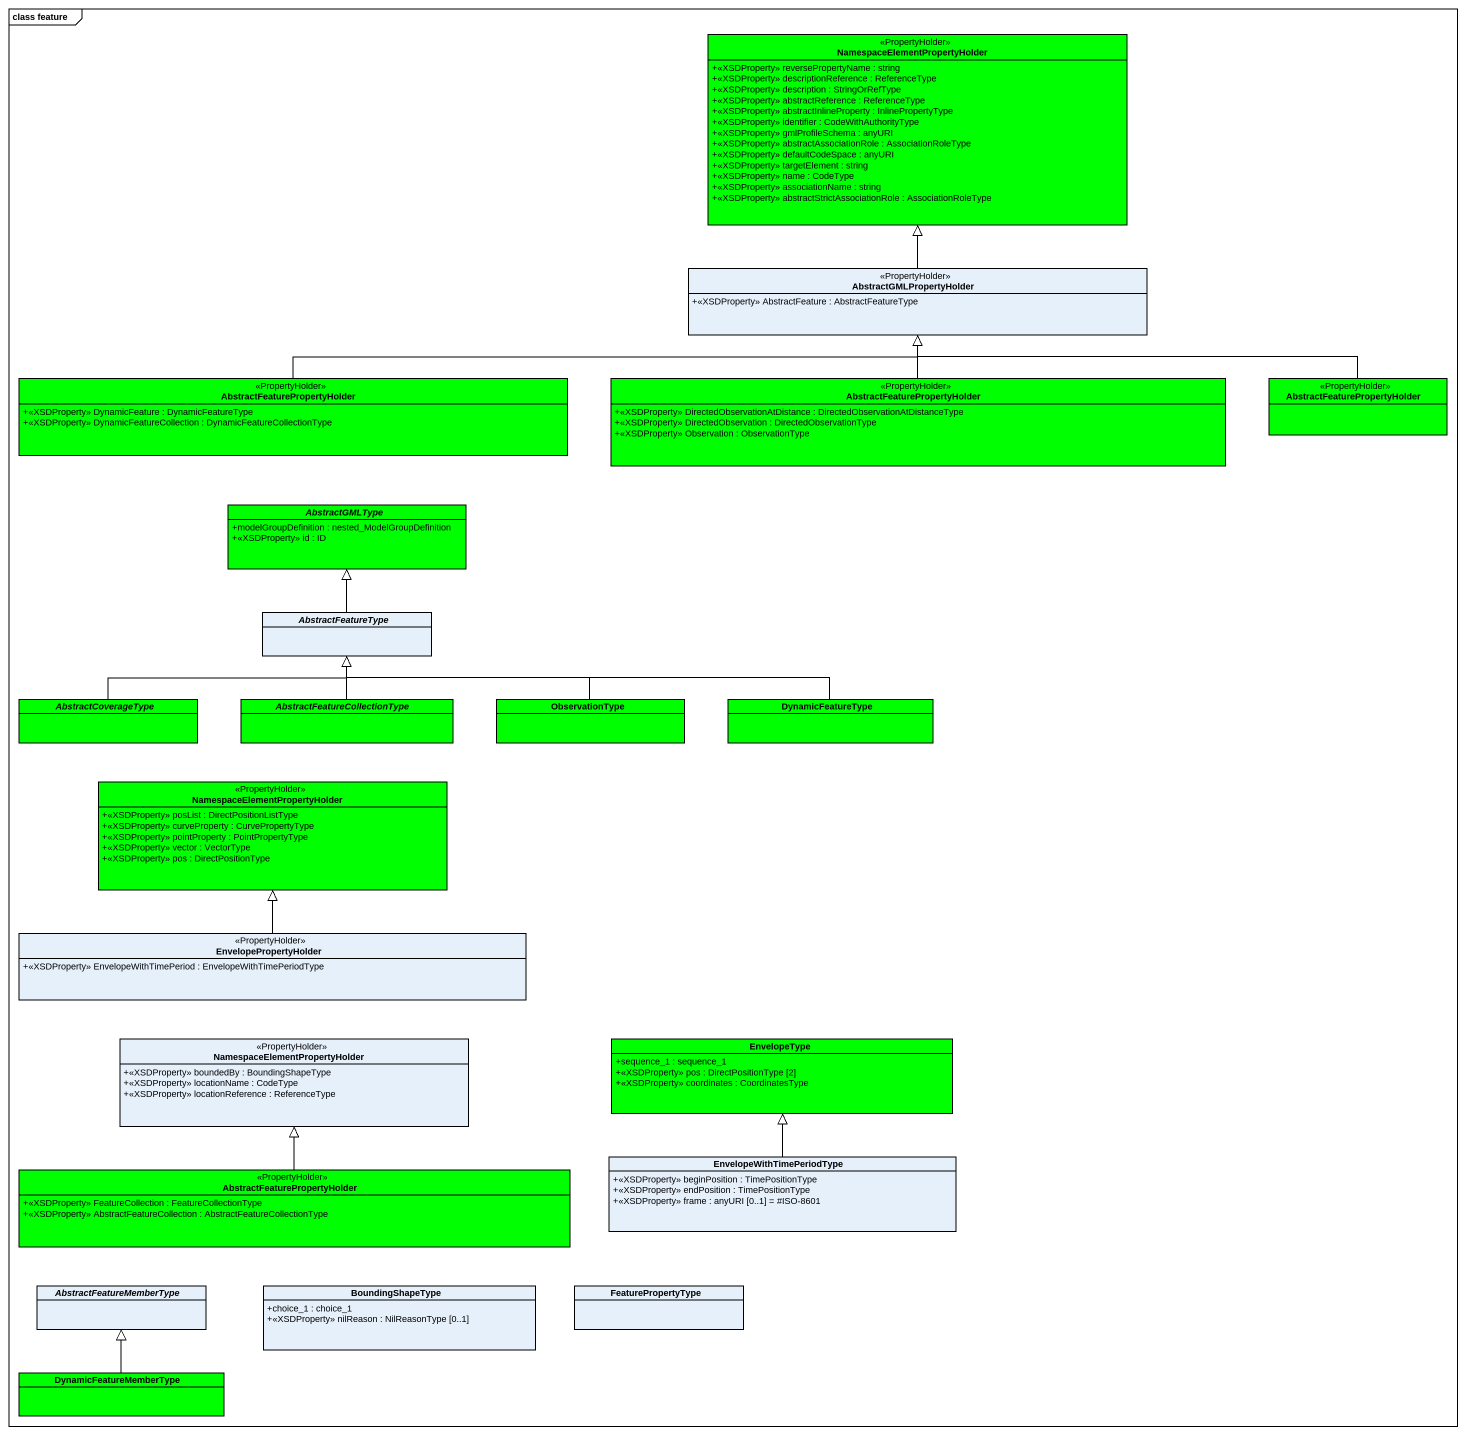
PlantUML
@startuml
mainframe class feature
hide circle
hide empty members
skinparam classAttributeIconSize 0
class "NamespaceElementPropertyHolder" as NamespaceElementPropertyHold <<PropertyHolder>> #00FF00 {
  +<<XSDProperty>> reversePropertyName : string
  +<<XSDProperty>> descriptionReference : ReferenceType
  +<<XSDProperty>> description : StringOrRefType
  +<<XSDProperty>> abstractReference : ReferenceType
  +<<XSDProperty>> abstractInlineProperty : InlinePropertyType
  +<<XSDProperty>> identifier : CodeWithAuthorityType
  +<<XSDProperty>> gmlProfileSchema : anyURI
  +<<XSDProperty>> abstractAssociationRole : AssociationRoleType
  +<<XSDProperty>> defaultCodeSpace : anyURI
  +<<XSDProperty>> targetElement : string
  +<<XSDProperty>> name : CodeType
  +<<XSDProperty>> associationName : string
  +<<XSDProperty>> abstractStrictAssociationRole : AssociationRoleType
}
class AbstractGMLPropertyHolder <<PropertyHolder>> {
  +<<XSDProperty>> AbstractFeature : AbstractFeatureType
}
class "AbstractFeaturePropertyHolder" as AbstractFeaturePropertyHolde <<PropertyHolder>> #00FF00 {
  +<<XSDProperty>> DynamicFeature : DynamicFeatureType
  +<<XSDProperty>> DynamicFeatureCollection : DynamicFeatureCollectionType
}
class "AbstractFeaturePropertyHolder" as AbstractFeaturePropertyHolde_2 <<PropertyHolder>> #00FF00 {
  +<<XSDProperty>> DirectedObservationAtDistance : DirectedObservationAtDistanceType
  +<<XSDProperty>> DirectedObservation : DirectedObservationType
  +<<XSDProperty>> Observation : ObservationType
}
class "AbstractFeaturePropertyHolder" as AbstractFeaturePropertyHolde_3 <<PropertyHolder>> #00FF00
abstract class AbstractGMLType #00FF00 {
  +modelGroupDefinition : nested_ModelGroupDefinition
  +<<XSDProperty>> id : ID
}
abstract class AbstractFeatureType
abstract class AbstractCoverageType #00FF00
abstract class "AbstractFeatureCollectionType" as AbstractFeatureCollectionTyp #00FF00
class ObservationType #00FF00
class DynamicFeatureType #00FF00
class "NamespaceElementPropertyHolder" as NamespaceElementPropertyHold_2 <<PropertyHolder>> #00FF00 {
  +<<XSDProperty>> posList : DirectPositionListType
  +<<XSDProperty>> curveProperty : CurvePropertyType
  +<<XSDProperty>> pointProperty : PointPropertyType
  +<<XSDProperty>> vector : VectorType
  +<<XSDProperty>> pos : DirectPositionType
}
class EnvelopePropertyHolder <<PropertyHolder>> {
  +<<XSDProperty>> EnvelopeWithTimePeriod : EnvelopeWithTimePeriodType
}
class "NamespaceElementPropertyHolder" as NamespaceElementPropertyHold_3 <<PropertyHolder>> {
  +<<XSDProperty>> boundedBy : BoundingShapeType
  +<<XSDProperty>> locationName : CodeType
  +<<XSDProperty>> locationReference : ReferenceType
}
class EnvelopeType #00FF00 {
  +sequence_1 : sequence_1
  +<<XSDProperty>> pos : DirectPositionType [2]
  +<<XSDProperty>> coordinates : CoordinatesType
}
class "AbstractFeaturePropertyHolder" as AbstractFeaturePropertyHolde_4 <<PropertyHolder>> #00FF00 {
  +<<XSDProperty>> FeatureCollection : FeatureCollectionType
  +<<XSDProperty>> AbstractFeatureCollection : AbstractFeatureCollectionType
}
class EnvelopeWithTimePeriodType {
  +<<XSDProperty>> beginPosition : TimePositionType
  +<<XSDProperty>> endPosition : TimePositionType
  +<<XSDProperty>> frame : anyURI [0..1] = #ISO-8601
}
abstract class AbstractFeatureMemberType
class BoundingShapeType {
  +choice_1 : choice_1
  +<<XSDProperty>> nilReason : NilReasonType [0..1]
}
class FeaturePropertyType
class DynamicFeatureMemberType #00FF00
AbstractGMLPropertyHolder -up-|> NamespaceElementPropertyHold
AbstractFeaturePropertyHolde -right-|> AbstractGMLPropertyHolder
AbstractFeaturePropertyHolde_2 -up-|> AbstractGMLPropertyHolder
AbstractFeaturePropertyHolde_3 -left-|> AbstractGMLPropertyHolder
AbstractFeatureType -up-|> AbstractGMLType
AbstractCoverageType -right-|> AbstractFeatureType
AbstractFeatureCollectionTyp -up-|> AbstractFeatureType
ObservationType -left-|> AbstractFeatureType
DynamicFeatureType -left-|> AbstractFeatureType
EnvelopePropertyHolder -up-|> NamespaceElementPropertyHold_2
AbstractFeaturePropertyHolde_4 -up-|> NamespaceElementPropertyHold_3
EnvelopeWithTimePeriodType -up-|> EnvelopeType
DynamicFeatureMemberType -up-|> AbstractFeatureMemberType
@enduml
